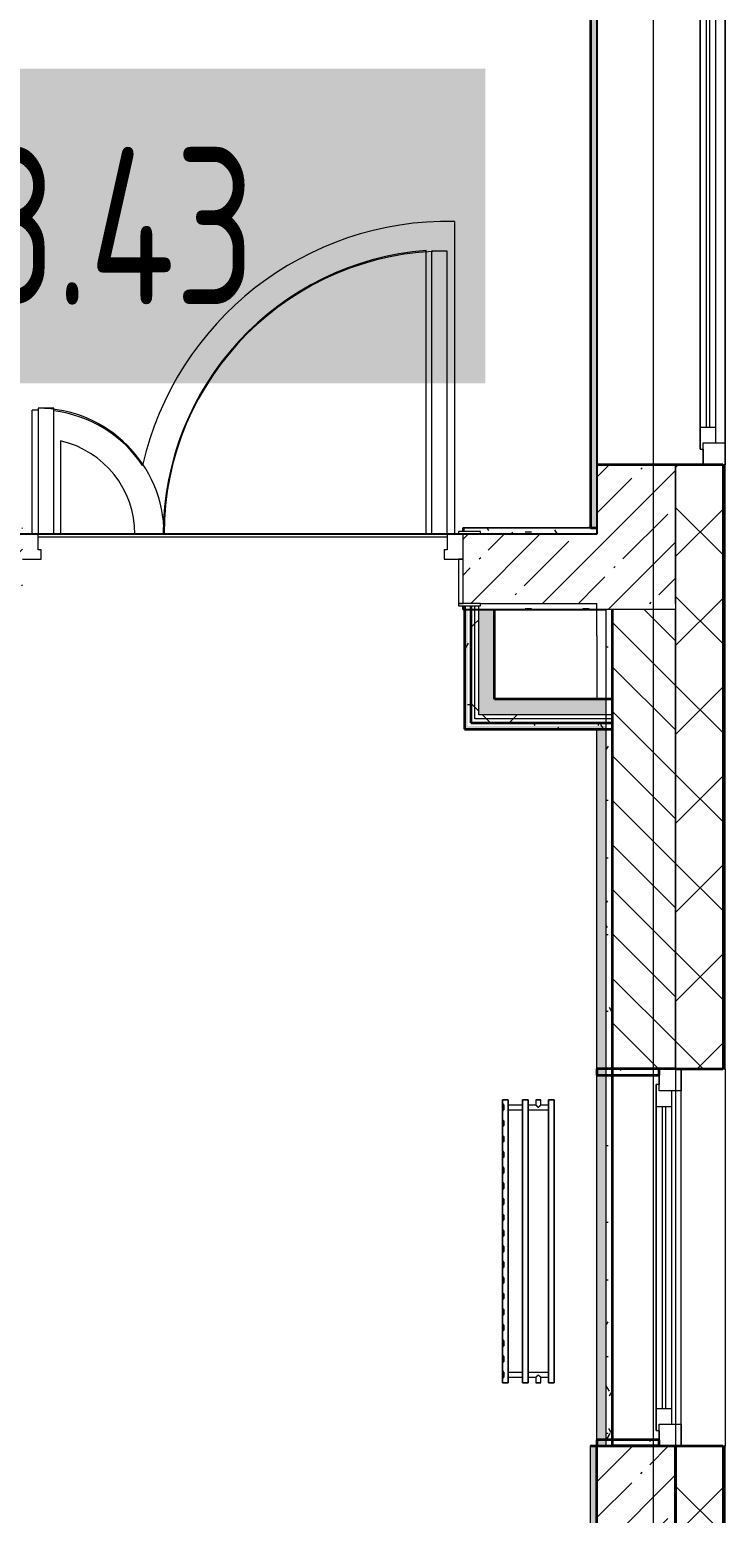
# Model space of a CAD drawing. Header units: millimetres. Extents: x 3914 to 443608, y -156176 to 78197.
# Drawn here: x 438448 to 440658, y -138490 to -133773 of the extents above; entities that cross this region are included whole.
import ezdxf

# ---------------------------------------------------------------- set-up
doc = ezdxf.new("R2010")
doc.units = ezdxf.units.MM
doc.layers.add('A-AREA-PATT-3', color=7, linetype='Continuous', lineweight=5, true_color=0xe6fae8, transparency=1)
for name, color, linetype, lineweight in [('A-DOOR-1', 7, 'Continuous', 5), ('A-FLOR', 7, 'Continuous', 9), ('A-GLAZ', 7, 'Continuous', 9), ('A-GLAZ-1', 7, 'Continuous', 5), ('A-WALL', 7, 'Continuous', 5), ('A-WALL-1', 7, 'Continuous', 35), ('I-WALL', 7, 'Continuous', 5), ('Оси', 7, 'Continuous', 9)]:
    doc.layers.add(name, color=color, linetype=linetype, lineweight=lineweight)
for name, color, linetype, lineweight, true_color in [('A-DOOR-FRAM-1', 7, 'Continuous', 5, 0xc0c0c0), ('A-WALL-FNSH-1', 9, 'Continuous', 5, 0x808080), ('M-EQPM-1', 7, 'Continuous', 9, 0xb2b2b2)]:
    doc.layers.add(name, color=color, linetype=linetype, lineweight=lineweight, true_color=true_color)
doc.styles.add('СПДС', font='ГОСТ тип А.ttf', dxfattribs={"width": 0.9})
pattern_1 = [(45, (315419.7, -145976.68), (-114.04925, 114.04925), []), (45, (315533.75, -145976.68), (-114.04925, 114.04925), [201.612, -40.322, 6.706, -33.617])]
pattern_2 = [(0, (315419.7, -145976.68), (243.84, 60.96), [20.117, -162.763, 20.117, -162.763, -975.36]), (0, (315419.7, -145976.68), (243.84, 60.96), [-365.76, 20.117, -345.643, 20.117, -162.763, -426.72]), (0, (315419.7, -145976.68), (243.84, 60.96), [-914.4, 20.117, -101.803, 20.117, -284.683]), (120, (315511.14, -145946.2), (-174.71291, 180.691634), [20.117, -162.763, 20.117, -162.763, -975.36]), (120, (315511.14, -145946.2), (-174.71291, 180.691634), [-365.76, 20.117, -345.643, 20.117, -162.763, -426.72]), (120, (315511.14, -145946.2), (-174.71291, 180.691634), [-914.4, 20.117, -101.803, 20.117, -284.683]), (240, (315541.62, -145824.28), (-69.12709, -241.651634), [20.117, -162.763, 20.117, -162.763, -975.36]), (240, (315541.62, -145824.28), (-69.12709, -241.651634), [-365.76, 20.117, -345.643, 20.117, -162.763, -426.72]), (240, (315541.62, -145824.28), (-69.12709, -241.651634), [-914.4, 20.117, -101.803, 20.117, -284.683])]
pattern_3 = [(45, (315419.7, -145976.68), (-212.132, 212.132), []), (135, (315419.7, -145976.68), (-212.132, -212.132), [])]

# ---------------------------------------------------------------- blocks, each defined once
blk = doc.blocks.new('120_Окно_СКБ_1Ст - 120_Окно_СКБ_1Ст 1200х2500_h_ с форточкой 3-24161067-Объем проектирования 3 этажа')
at = {"layer": 'A-GLAZ'}
for p, q in [((-600, -127), (-600, -57)), ((-600, -57), (-530, -57)), ((-530, -57), (-530, -127)), ((530, -87), (-530, -87)), ((-530, -87), (-530, -127)), ((-480, -137), (-480, -87)), ((480, -137), (480, -87)), ((530, -127), (530, -57)), ((530, -57), (600, -57)), ((530, -127), (530, -87)), ((600, -57), (600, -127)), ((-530, -127), (-600, -127)), ((-530, -127), (-550, -127)), ((-550, -127), (-550, -137)), ((-550, -137), (550, -137)), ((550, -137), (-550, -137)), ((600, -127), (530, -127)), ((550, -127), (530, -127)), ((550, -137), (550, -127))]:
    blk.add_line(p, q, dxfattribs=at)
at = {"layer": 'A-GLAZ-1'}
for p, q in [((600, -57), (-600, -57)), ((-580, -127), (-550, -127)), ((-480, -107), (480, -107)), ((480, -117), (-480, -117)), ((550, -127), (579, -127))]:
    blk.add_line(p, q, dxfattribs=at)
blk = doc.blocks.new('120_Окно_СКБ_2Ст_Фрамуга сверху - 120_Окно_СКБ_2Ст_2300х2500_h_ ДОО 2-24160916-Объем проектирования 3 этажа')
at = {"layer": 'A-GLAZ'}
for p, q in [((-1150, 13), (-1150, 83)), ((-1150, 83), (-1080, 83)), ((-1080, 83), (-1080, 13)), ((-590, 13), (-590, 83)), ((-590, 83), (-520, 83)), ((-520, 83), (-520, 13)), ((1080, 53), (-520, 53)), ((-520, 53), (-520, 13)), ((-470, 3), (-470, 53)), ((1030, 3), (1030, 53)), ((1080, 13), (1080, 83)), ((1080, 83), (1150, 83)), ((1080, 13), (1080, 53)), ((1150, 83), (1150, 13)), ((-1080, 13), (-1150, 13)), ((-520, 13), (-590, 13)), ((-520, 13), (-540, 13)), ((-540, 13), (-540, 3)), ((-540, 3), (1100, 3)), ((1100, 3), (-540, 3)), ((1150, 13), (1080, 13)), ((1100, 13), (1080, 13)), ((1100, 3), (1100, 13))]:
    blk.add_line(p, q, dxfattribs=at)
at = {"layer": 'A-GLAZ-1'}
for p, q in [((1150, 83), (-1150, 83)), ((-1080, 83), (1080, 83)), ((-590, 53), (-1080, 53)), ((-1150, 13), (-540, 13)), ((-590, 43), (-1080, 43)), ((-1080, 13), (-540, 13)), ((-470, 33), (1030, 33)), ((1030, 23), (-470, 23)), ((1100, 13), (1150, 13))]:
    blk.add_line(p, q, dxfattribs=at)
blk = doc.blocks.new('radiator_prado_classic_z_tip_30_po exemplyaru - Classic Z Тип 30-300-31430728-Объем проектирования 3 этажа')
at = {"layer": 'M-EQPM-1'}
for p, q in [((0, 228), (0, 210)), ((900, 228), (0, 228)), ((0, 210), (0, 228)), ((0, 228), (12.5, 228)), ((0, 210), (900, 210)), ((17.8, 210), (0, 210)), ((12.5, 228), (37.5, 228)), ((37.5, 228), (12.5, 228)), ((12.5, 228), (37.5, 228)), ((12.5, 228), (17.5, 223)), ((12.5, 228), (17.5, 223)), ((32.5, 223), (17.5, 223)), ((17.5, 223), (32.5, 223)), ((17.5, 210), (17.5, 164)), ((17.5, 210), (17.5, 164)), ((17.8, 210), (17.5, 210)), ((17.5, 210), (17.8, 210)), ((17.8, 210), (17.5, 210)), ((17.5, 210), (32.5, 210)), ((32.2, 210), (17.8, 210)), ((17.8, 210), (32.2, 210)), ((32.2, 210), (17.8, 210)), ((32.5, 210), (32.2, 210)), ((32.2, 210), (32.5, 210)), ((32.5, 210), (32.2, 210)), ((867.8, 210), (32.2, 210)), ((32.5, 223), (37.5, 228)), ((37.5, 228), (32.5, 223)), ((32.5, 164), (32.5, 210)), ((32.5, 164), (32.5, 210)), ((37.5, 228), (62.5, 228)), ((62.5, 228), (87.5, 228)), ((87.5, 228), (62.5, 228)), ((62.5, 228), (87.5, 228)), ((62.5, 228), (67.5, 223)), ((62.5, 228), (67.5, 223)), ((82.5, 223), (67.5, 223)), ((67.5, 223), (82.5, 223)), ((82.5, 223), (87.5, 228)), ((87.5, 228), (82.5, 223)), ((87.5, 228), (112.5, 228)), ((112.5, 228), (137.5, 228)), ((137.5, 228), (112.5, 228)), ((112.5, 228), (137.5, 228)), ((112.5, 228), (117.5, 223)), ((112.5, 228), (117.5, 223)), ((132.5, 223), (117.5, 223)), ((117.5, 223), (132.5, 223)), ((132.5, 223), (137.5, 228)), ((137.5, 228), (132.5, 223)), ((137.5, 228), (162.5, 228)), ((162.5, 228), (187.5, 228)), ((187.5, 228), (162.5, 228)), ((162.5, 228), (187.5, 228)), ((162.5, 228), (167.5, 223)), ((162.5, 228), (167.5, 223)), ((182.5, 223), (167.5, 223)), ((167.5, 223), (182.5, 223)), ((182.5, 223), (187.5, 228)), ((187.5, 228), (182.5, 223)), ((187.5, 228), (212.5, 228)), ((212.5, 228), (237.5, 228)), ((237.5, 228), (212.5, 228)), ((212.5, 228), (237.5, 228)), ((212.5, 228), (217.5, 223)), ((212.5, 228), (217.5, 223)), ((232.5, 223), (217.5, 223)), ((217.5, 223), (232.5, 223)), ((232.5, 223), (237.5, 228)), ((237.5, 228), (232.5, 223)), ((237.5, 228), (262.5, 228)), ((262.5, 228), (287.5, 228)), ((287.5, 228), (262.5, 228)), ((262.5, 228), (287.5, 228)), ((262.5, 228), (267.5, 223)), ((262.5, 228), (267.5, 223)), ((282.5, 223), (267.5, 223)), ((267.5, 223), (282.5, 223)), ((282.5, 223), (287.5, 228)), ((287.5, 228), (282.5, 223)), ((287.5, 228), (312.5, 228)), ((312.5, 228), (337.5, 228)), ((337.5, 228), (312.5, 228)), ((312.5, 228), (337.5, 228)), ((312.5, 228), (317.5, 223)), ((312.5, 228), (317.5, 223)), ((332.5, 223), (317.5, 223)), ((317.5, 223), (332.5, 223)), ((332.5, 223), (337.5, 228)), ((337.5, 228), (332.5, 223)), ((337.5, 228), (362.5, 228)), ((362.5, 228), (387.5, 228)), ((387.5, 228), (362.5, 228)), ((362.5, 228), (387.5, 228)), ((362.5, 228), (367.5, 223)), ((362.5, 228), (367.5, 223)), ((382.5, 223), (367.5, 223)), ((367.5, 223), (382.5, 223)), ((382.5, 223), (387.5, 228)), ((387.5, 228), (382.5, 223)), ((387.5, 228), (412.5, 228)), ((412.5, 228), (437.5, 228)), ((437.5, 228), (412.5, 228)), ((412.5, 228), (437.5, 228)), ((412.5, 228), (417.5, 223)), ((412.5, 228), (417.5, 223)), ((432.5, 223), (417.5, 223)), ((417.5, 223), (432.5, 223)), ((432.5, 223), (437.5, 228)), ((437.5, 228), (432.5, 223)), ((437.5, 228), (462.5, 228)), ((462.5, 228), (487.5, 228)), ((487.5, 228), (462.5, 228)), ((462.5, 228), (487.5, 228)), ((462.5, 228), (467.5, 223)), ((462.5, 228), (467.5, 223)), ((482.5, 223), (467.5, 223)), ((467.5, 223), (482.5, 223)), ((482.5, 223), (487.5, 228)), ((487.5, 228), (482.5, 223)), ((487.5, 228), (512.5, 228)), ((512.5, 228), (537.5, 228)), ((537.5, 228), (512.5, 228)), ((512.5, 228), (537.5, 228)), ((512.5, 228), (517.5, 223)), ((512.5, 228), (517.5, 223)), ((532.5, 223), (517.5, 223)), ((517.5, 223), (532.5, 223)), ((532.5, 223), (537.5, 228)), ((537.5, 228), (532.5, 223)), ((537.5, 228), (562.5, 228)), ((562.5, 228), (587.5, 228)), ((587.5, 228), (562.5, 228)), ((562.5, 228), (587.5, 228)), ((562.5, 228), (567.5, 223)), ((562.5, 228), (567.5, 223)), ((582.5, 223), (567.5, 223)), ((567.5, 223), (582.5, 223)), ((582.5, 223), (587.5, 228)), ((587.5, 228), (582.5, 223)), ((587.5, 228), (612.5, 228)), ((612.5, 228), (637.5, 228)), ((637.5, 228), (612.5, 228)), ((612.5, 228), (637.5, 228)), ((612.5, 228), (617.5, 223)), ((612.5, 228), (617.5, 223)), ((632.5, 223), (617.5, 223)), ((617.5, 223), (632.5, 223)), ((632.5, 223), (637.5, 228)), ((637.5, 228), (632.5, 223)), ((637.5, 228), (662.5, 228)), ((662.5, 228), (687.5, 228)), ((687.5, 228), (662.5, 228)), ((662.5, 228), (687.5, 228)), ((662.5, 228), (667.5, 223)), ((662.5, 228), (667.5, 223)), ((682.5, 223), (667.5, 223)), ((667.5, 223), (682.5, 223)), ((682.5, 223), (687.5, 228)), ((687.5, 228), (682.5, 223)), ((687.5, 228), (712.5, 228)), ((712.5, 228), (737.5, 228)), ((737.5, 228), (712.5, 228)), ((712.5, 228), (737.5, 228)), ((712.5, 228), (717.5, 223)), ((712.5, 228), (717.5, 223)), ((732.5, 223), (717.5, 223)), ((717.5, 223), (732.5, 223)), ((732.5, 223), (737.5, 228)), ((737.5, 228), (732.5, 223)), ((737.5, 228), (762.5, 228)), ((762.5, 228), (787.5, 228)), ((787.5, 228), (762.5, 228)), ((762.5, 228), (787.5, 228)), ((762.5, 228), (767.5, 223)), ((762.5, 228), (767.5, 223)), ((782.5, 223), (767.5, 223)), ((767.5, 223), (782.5, 223)), ((782.5, 223), (787.5, 228)), ((787.5, 228), (782.5, 223)), ((787.5, 228), (812.5, 228)), ((812.5, 228), (837.5, 228)), ((837.5, 228), (812.5, 228)), ((812.5, 228), (837.5, 228)), ((812.5, 228), (817.5, 223)), ((812.5, 228), (817.5, 223)), ((832.5, 223), (817.5, 223)), ((817.5, 223), (832.5, 223)), ((832.5, 223), (837.5, 228)), ((837.5, 228), (832.5, 223)), ((837.5, 228), (862.5, 228)), ((862.5, 228), (887.5, 228)), ((887.5, 228), (862.5, 228)), ((862.5, 228), (887.5, 228)), ((862.5, 228), (867.5, 223)), ((862.5, 228), (867.5, 223)), ((882.5, 223), (867.5, 223)), ((867.5, 223), (882.5, 223)), ((867.5, 210), (867.5, 164)), ((867.5, 210), (867.5, 164)), ((867.8, 210), (867.5, 210)), ((867.5, 210), (882.5, 210)), ((867.8, 210), (867.5, 210)), ((867.5, 210), (867.8, 210)), ((881.5, 210), (867.8, 210)), ((871.2, 210), (867.8, 210)), ((867.8, 210), (882.2, 210)), ((882.2, 210), (871.2, 210)), ((882.2, 210), (881.5, 210)), ((882.5, 210), (882.2, 210)), ((882.5, 210), (882.2, 210)), ((882.2, 210), (882.5, 210)), ((900, 210), (882.2, 210)), ((882.5, 223), (887.5, 228)), ((887.5, 228), (882.5, 223)), ((882.5, 164), (882.5, 210)), ((882.5, 164), (882.5, 210)), ((887.5, 228), (900, 228)), ((900, 210), (900, 228)), ((900, 228), (900, 210)), ((900, 164), (0, 164)), ((0, 164), (0, 146)), ((0, 146), (0, 164)), ((0, 164), (17.8, 164)), ((0, 146), (900, 146)), ((18.5, 146), (0, 146)), ((17.8, 164), (17.5, 164)), ((17.5, 164), (17.8, 164)), ((17.8, 164), (17.5, 164)), ((17.5, 164), (32.5, 164)), ((17.5, 146), (17.5, 121.5)), ((17.5, 146), (17.5, 121.5)), ((17.5, 146), (18.5, 146)), ((18.5, 146), (17.5, 146)), ((17.5, 146), (18.5, 146)), ((32.5, 146), (17.5, 146)), ((30.3, 164), (17.8, 164)), ((17.8, 164), (32.2, 164)), ((21.2, 164), (17.8, 164)), ((18.5, 146), (19.7, 146)), ((32.2, 146), (18.5, 146)), ((18.5, 146), (23.1, 146)), ((19.7, 146), (21.2, 146)), ((21.2, 146), (28.7, 146)), ((25, 164), (21.2, 164)), ((23.1, 146), (28.7, 146)), ((32.2, 164), (25, 164)), ((28.7, 146), (31.5, 146)), ((28.7, 146), (31.5, 146)), ((32.2, 164), (30.3, 164)), ((31.5, 146), (32.2, 146)), ((31.5, 146), (32.2, 146)), ((32.5, 164), (32.2, 164)), ((32.2, 164), (32.5, 164)), ((32.5, 164), (32.2, 164)), ((32.2, 164), (867.8, 164)), ((32.2, 146), (32.5, 146)), ((32.5, 146), (32.2, 146)), ((32.2, 146), (32.5, 146)), ((867.8, 146), (32.2, 146)), ((32.5, 82), (32.5, 146)), ((32.5, 82), (32.5, 146)), ((867.8, 164), (867.5, 164)), ((867.5, 164), (882.5, 164)), ((867.8, 164), (867.5, 164)), ((867.5, 164), (867.8, 164)), ((867.5, 146), (867.5, 82)), ((867.5, 146), (867.5, 82)), ((867.5, 146), (867.8, 146)), ((882.5, 146), (867.5, 146)), ((867.5, 146), (867.8, 146)), ((867.8, 146), (867.5, 146)), ((873.1, 164), (867.8, 164)), ((873.1, 164), (867.8, 164)), ((867.8, 164), (882.2, 164)), ((867.8, 146), (869.7, 146)), ((867.8, 146), (881.5, 146)), ((881.5, 146), (867.8, 146)), ((869.7, 146), (873.1, 146)), ((878.7, 164), (873.1, 164)), ((882.2, 164), (873.1, 164)), ((873.1, 146), (881.5, 146)), ((881.5, 164), (878.7, 164)), ((882.2, 164), (881.5, 164)), ((881.5, 146), (882.5, 146)), ((881.5, 146), (882.5, 146)), ((882.5, 146), (881.5, 146)), ((900, 146), (881.5, 146)), ((882.5, 164), (882.2, 164)), ((882.5, 164), (882.2, 164)), ((882.2, 164), (882.5, 164)), ((882.2, 164), (900, 164)), ((882.5, 121.5), (882.5, 146)), ((882.5, 121.5), (882.5, 146)), ((900, 146), (900, 164)), ((900, 164), (900, 146)), ((17.5, 121.5), (0, 121.5)), ((17.5, 121.5), (0, 121.5)), ((0, 121.5), (0, 120.5)), ((0, 106.5), (0, 121.5)), ((0, 120.5), (0, 107.5)), ((0, 120.5), (0, 119.3)), ((0, 114), (0, 120.5)), ((0, 120.5), (0, 120.5)), ((0, 119.3), (0, 117.8)), ((0, 117.8), (0, 114)), ((0, 114), (0, 110.3)), ((0, 107.5), (0, 114)), ((0, 110.3), (0, 108.7)), ((0, 108.7), (0, 107.5)), ((0, 107.5), (0, 106.5)), ((0, 107.5), (0, 107.5)), ((0, 106.5), (17.5, 106.5)), ((0, 106.5), (17.5, 106.5)), ((17.5, 106.5), (17.5, 82)), ((17.5, 106.5), (17.5, 82)), ((900, 121.5), (882.5, 121.5)), ((900, 121.5), (882.5, 121.5)), ((882.5, 82), (882.5, 106.5)), ((882.5, 106.5), (900, 106.5)), ((882.5, 82), (882.5, 106.5)), ((882.5, 106.5), (900, 106.5)), ((900, 121.5), (900, 106.5)), ((900, 120.5), (900, 121.5)), ((900, 121.5), (900, 120.5)), ((900, 120.5), (900, 121.5)), ((900, 107.5), (900, 120.5)), ((900, 120.5), (900, 107.5)), ((900, 107.5), (900, 120.5)), ((900, 106.5), (900, 107.5)), ((900, 107.5), (900, 106.5)), ((900, 106.5), (900, 107.5)), ((900, 82), (0, 82)), ((0, 82), (0, 64)), ((0, 64), (0, 82)), ((0, 82), (18.5, 82)), ((900, 64), (0, 64)), ((0, 64), (900, 64)), ((18.5, 82), (17.5, 82)), ((17.5, 82), (18.5, 82)), ((18.5, 82), (17.5, 82)), ((17.5, 82), (32.5, 82)), ((19.7, 82), (18.5, 82)), ((18.5, 82), (32.2, 82)), ((32.2, 82), (18.5, 82)), ((32.2, 82), (19.7, 82)), ((32.5, 82), (32.2, 82)), ((32.2, 82), (32.5, 82)), ((32.5, 82), (32.2, 82)), ((32.2, 82), (867.8, 82)), ((867.8, 82), (867.5, 82)), ((867.5, 82), (882.5, 82)), ((867.8, 82), (867.5, 82)), ((867.5, 82), (867.8, 82)), ((868.5, 82), (867.8, 82)), ((876.9, 82), (867.8, 82)), ((867.8, 82), (881.5, 82)), ((871.2, 82), (868.5, 82)), ((875, 82), (871.2, 82)), ((880.3, 82), (875, 82)), ((881.5, 82), (876.9, 82)), ((881.5, 82), (880.3, 82)), ((882.5, 82), (881.5, 82)), ((882.5, 82), (881.5, 82)), ((881.5, 82), (882.5, 82)), ((881.5, 82), (900, 82)), ((900, 64), (900, 82)), ((900, 82), (900, 64))]:
    blk.add_line(p, q, dxfattribs=at)
for points, knots in [([(18.5, 120.5), (18.4, 120.6), (18.3, 120.7), (18.1, 120.9), (17.9, 121.1), (17.8, 121.2), (17.7, 121.3), (17.5, 121.5), (17.5, 121.5), (17.5, 121.5)], [0.7142857, 0.7142857, 0.7142857, 0.7142857, 0.75, 0.7857143, 0.8214286, 0.8571429, 0.8928571, 0.9285714, 1, 1, 1, 1]), ([(17.5, 121.5), (17.5, 121.5), (17.5, 121.5), (17.7, 121.3), (17.8, 121.2), (17.9, 121.1), (18.1, 120.9), (18.3, 120.7), (18.4, 120.6), (18.5, 120.5)], [0, 0, 0, 0, 0.0714286, 0.1071429, 0.1428571, 0.1785714, 0.2142857, 0.25, 0.2857143, 0.2857143, 0.2857143, 0.2857143]), ([(17.5, 121.5), (17.5, 121.5), (17.5, 121.5), (17.7, 121.3), (17.8, 121.2), (17.9, 121.1), (18.1, 120.9), (18.3, 120.7), (18.4, 120.6), (18.5, 120.5)], [0, 0, 0, 0, 0.0714286, 0.1071429, 0.1428571, 0.1785714, 0.2142857, 0.25, 0.2857143, 0.2857143, 0.2857143, 0.2857143]), ([(25, 114), (24.5, 114.5), (23.6, 115.4), (22.4, 116.6), (21.6, 117.4), (21.1, 117.9), (20.8, 118.2), (20.5, 118.5), (20.2, 118.8), (19.8, 119.1), (19.6, 119.4), (19.3, 119.7), (19, 120), (18.7, 120.3), (18.5, 120.5), (18.3, 120.7), (18.1, 120.9), (17.9, 121.1), (17.8, 121.2), (17.7, 121.3), (17.5, 121.5), (17.5, 121.5), (17.5, 121.5)], [0, 0, 0, 0, 0.142857, 0.285714, 0.357143, 0.392857, 0.428571, 0.464286, 0.5, 0.535714, 0.571429, 0.607143, 0.642857, 0.678571, 0.714286, 0.75, 0.785714, 0.821429, 0.857143, 0.892857, 0.928571, 1, 1, 1, 1]), ([(17.5, 106.5), (17.5, 106.5), (17.5, 106.5), (17.7, 106.7), (17.8, 106.8), (17.9, 106.9), (18.1, 107.1), (18.3, 107.3), (18.5, 107.5), (18.7, 107.7), (19, 108), (19.3, 108.3), (19.6, 108.6), (19.8, 108.9), (20.3, 109.3), (20.7, 109.7), (21.1, 110.1), (21.6, 110.6), (22.4, 111.4), (23.6, 112.6), (24.5, 113.5), (25, 114)], [0, 0, 0, 0, 0.071429, 0.107143, 0.142857, 0.178571, 0.214286, 0.25, 0.285714, 0.321429, 0.357143, 0.392857, 0.428571, 0.464286, 0.5, 0.571429, 0.607143, 0.642857, 0.714286, 0.857143, 1, 1, 1, 1]), ([(17.5, 106.5), (17.5, 106.5), (17.5, 106.5), (17.7, 106.7), (17.8, 106.8), (17.9, 106.9), (18.1, 107.1), (18.3, 107.3), (18.4, 107.4), (18.5, 107.5)], [0, 0, 0, 0, 0.0714286, 0.1071429, 0.1428571, 0.1785714, 0.2142857, 0.25, 0.2857143, 0.2857143, 0.2857143, 0.2857143]), ([(18.5, 107.5), (18.4, 107.4), (18.3, 107.3), (18.1, 107.1), (17.9, 106.9), (17.8, 106.8), (17.7, 106.7), (17.5, 106.5), (17.5, 106.5), (17.5, 106.5)], [0.7142857, 0.7142857, 0.7142857, 0.7142857, 0.75, 0.7857143, 0.8214286, 0.8571429, 0.8928571, 0.9285714, 1, 1, 1, 1]), ([(18.5, 107.5), (18.4, 107.4), (18.3, 107.3), (18.1, 107.1), (17.9, 106.9), (17.8, 106.8), (17.7, 106.7), (17.5, 106.5), (17.5, 106.5), (17.5, 106.5)], [0.7142857, 0.7142857, 0.7142857, 0.7142857, 0.75, 0.7857143, 0.8214286, 0.8571429, 0.8928571, 0.9285714, 1, 1, 1, 1]), ([(22.1, 116.9), (21.9, 117.1), (21.6, 117.4), (21.1, 117.9), (20.8, 118.2), (20.5, 118.5), (20.2, 118.8), (19.9, 119.2), (19.7, 119.3), (19.6, 119.4)], [0.2857143, 0.2857143, 0.2857143, 0.2857143, 0.3571429, 0.3928571, 0.4285714, 0.4642857, 0.5, 0.5357143, 0.5714286, 0.5714286, 0.5714286, 0.5714286]), ([(19.6, 119.4), (19.7, 119.3), (19.9, 119.2), (20.3, 118.7), (20.7, 118.3), (21.1, 117.9), (21.6, 117.4), (21.9, 117.1), (22.1, 116.9)], [0.4285714, 0.4285714, 0.4285714, 0.4285714, 0.4642857, 0.5, 0.5714286, 0.6071429, 0.6428571, 0.7142857, 0.7142857, 0.7142857, 0.7142857]), ([(19.6, 119.4), (19.7, 119.3), (19.8, 119.1), (20.3, 118.7), (20.7, 118.3), (21.1, 117.9), (21.6, 117.4), (21.9, 117.1), (22.1, 116.9)], [0.4285714, 0.4285714, 0.4285714, 0.4285714, 0.4642857, 0.5, 0.5714286, 0.6071429, 0.6428571, 0.7142857, 0.7142857, 0.7142857, 0.7142857]), ([(19.6, 108.6), (19.7, 108.7), (19.9, 108.8), (20.3, 109.3), (20.7, 109.7), (21.1, 110.1), (21.6, 110.6), (21.9, 110.9), (22.1, 111.1)], [0.4285714, 0.4285714, 0.4285714, 0.4285714, 0.4642857, 0.5, 0.5714286, 0.6071429, 0.6428571, 0.7142857, 0.7142857, 0.7142857, 0.7142857]), ([(22.1, 111.1), (21.9, 110.9), (21.6, 110.6), (21.1, 110.1), (20.8, 109.8), (20.5, 109.5), (20.2, 109.2), (19.9, 108.8), (19.7, 108.7), (19.6, 108.6)], [0.2857143, 0.2857143, 0.2857143, 0.2857143, 0.3571429, 0.3928571, 0.4285714, 0.4642857, 0.5, 0.5357143, 0.5714286, 0.5714286, 0.5714286, 0.5714286]), ([(22.1, 111.1), (21.9, 110.9), (21.6, 110.6), (21.1, 110.1), (20.8, 109.8), (20.5, 109.5), (20.2, 109.2), (19.8, 108.9), (19.7, 108.7), (19.6, 108.6)], [0.2857143, 0.2857143, 0.2857143, 0.2857143, 0.3571429, 0.3928571, 0.4285714, 0.4642857, 0.5, 0.5357143, 0.5714286, 0.5714286, 0.5714286, 0.5714286]), ([(875, 114), (875.5, 114.5), (876.4, 115.4), (877.6, 116.6), (878.4, 117.4), (878.9, 117.9), (879.2, 118.2), (879.5, 118.5), (879.8, 118.8), (880.1, 119.2), (880.4, 119.4), (880.7, 119.7), (881, 120), (881.3, 120.3), (881.5, 120.5), (881.7, 120.7), (881.9, 120.9), (882.1, 121.1), (882.2, 121.2), (882.3, 121.3), (882.5, 121.5), (882.5, 121.5), (882.5, 121.5)], [0, 0, 0, 0, 0.142857, 0.285714, 0.357143, 0.392857, 0.428571, 0.464286, 0.5, 0.535714, 0.571429, 0.607143, 0.642857, 0.678571, 0.714286, 0.75, 0.785714, 0.821429, 0.857143, 0.892857, 0.928571, 1, 1, 1, 1]), ([(882.5, 106.5), (882.5, 106.5), (882.5, 106.5), (882.3, 106.7), (882.2, 106.8), (882.1, 106.9), (881.9, 107.1), (881.7, 107.3), (881.5, 107.5), (881.3, 107.7), (881, 108), (880.7, 108.3), (880.4, 108.6), (880.1, 108.8), (879.7, 109.3), (879.3, 109.7), (878.9, 110.1), (878.4, 110.6), (877.6, 111.4), (876.4, 112.6), (875.5, 113.5), (875, 114)], [0, 0, 0, 0, 0.071429, 0.107143, 0.142857, 0.178571, 0.214286, 0.25, 0.285714, 0.321429, 0.357143, 0.392857, 0.428571, 0.464286, 0.5, 0.571429, 0.607143, 0.642857, 0.714286, 0.857143, 1, 1, 1, 1]), ([(880.4, 119.4), (880.3, 119.3), (880.1, 119.2), (879.7, 118.7), (879.3, 118.3), (878.9, 117.9), (878.4, 117.4), (878.1, 117.1), (877.9, 116.9)], [0.4285714, 0.4285714, 0.4285714, 0.4285714, 0.4642857, 0.5, 0.5714286, 0.6071429, 0.6428571, 0.7142857, 0.7142857, 0.7142857, 0.7142857]), ([(880.4, 119.4), (880.3, 119.3), (880.1, 119.2), (879.7, 118.7), (879.3, 118.3), (878.9, 117.9), (878.4, 117.4), (878.1, 117.1), (877.9, 116.9)], [0.4285714, 0.4285714, 0.4285714, 0.4285714, 0.4642857, 0.5, 0.5714286, 0.6071429, 0.6428571, 0.7142857, 0.7142857, 0.7142857, 0.7142857]), ([(877.9, 116.9), (878.1, 117.1), (878.4, 117.4), (878.9, 117.9), (879.2, 118.2), (879.5, 118.5), (879.8, 118.8), (880.1, 119.2), (880.3, 119.3), (880.4, 119.4)], [0.2857143, 0.2857143, 0.2857143, 0.2857143, 0.3571429, 0.3928571, 0.4285714, 0.4642857, 0.5, 0.5357143, 0.5714286, 0.5714286, 0.5714286, 0.5714286]), ([(877.9, 111.1), (878.1, 110.9), (878.4, 110.6), (878.9, 110.1), (879.2, 109.8), (879.5, 109.5), (879.8, 109.2), (880.1, 108.8), (880.3, 108.7), (880.4, 108.6)], [0.2857143, 0.2857143, 0.2857143, 0.2857143, 0.3571429, 0.3928571, 0.4285714, 0.4642857, 0.5, 0.5357143, 0.5714286, 0.5714286, 0.5714286, 0.5714286]), ([(877.9, 111.1), (878.1, 110.9), (878.4, 110.6), (878.9, 110.1), (879.2, 109.8), (879.5, 109.5), (879.8, 109.2), (880.1, 108.8), (880.3, 108.7), (880.4, 108.6)], [0.2857143, 0.2857143, 0.2857143, 0.2857143, 0.3571429, 0.3928571, 0.4285714, 0.4642857, 0.5, 0.5357143, 0.5714286, 0.5714286, 0.5714286, 0.5714286]), ([(880.4, 108.6), (880.3, 108.7), (880.1, 108.8), (879.7, 109.3), (879.3, 109.7), (878.9, 110.1), (878.4, 110.6), (878.1, 110.9), (877.9, 111.1)], [0.4285714, 0.4285714, 0.4285714, 0.4285714, 0.4642857, 0.5, 0.5714286, 0.6071429, 0.6428571, 0.7142857, 0.7142857, 0.7142857, 0.7142857]), ([(882.5, 121.5), (882.5, 121.5), (882.5, 121.5), (882.3, 121.3), (882.2, 121.2), (882.1, 121.1), (881.9, 120.9), (881.7, 120.7), (881.6, 120.6), (881.5, 120.5)], [0, 0, 0, 0, 0.0714286, 0.1071429, 0.1428571, 0.1785714, 0.2142857, 0.25, 0.2857143, 0.2857143, 0.2857143, 0.2857143]), ([(882.5, 121.5), (882.5, 121.5), (882.5, 121.5), (882.3, 121.3), (882.2, 121.2), (882.1, 121.1), (881.9, 120.9), (881.7, 120.7), (881.6, 120.6), (881.5, 120.5)], [0, 0, 0, 0, 0.0714286, 0.1071429, 0.1428571, 0.1785714, 0.2142857, 0.25, 0.2857143, 0.2857143, 0.2857143, 0.2857143]), ([(881.5, 120.5), (881.6, 120.6), (881.7, 120.7), (881.9, 120.9), (882.1, 121.1), (882.2, 121.2), (882.3, 121.3), (882.5, 121.5), (882.5, 121.5), (882.5, 121.5)], [0.7142857, 0.7142857, 0.7142857, 0.7142857, 0.75, 0.7857143, 0.8214286, 0.8571429, 0.8928571, 0.9285714, 1, 1, 1, 1]), ([(881.5, 107.5), (881.6, 107.4), (881.7, 107.3), (881.9, 107.1), (882.1, 106.9), (882.2, 106.8), (882.3, 106.7), (882.5, 106.5), (882.5, 106.5), (882.5, 106.5)], [0.7142857, 0.7142857, 0.7142857, 0.7142857, 0.75, 0.7857143, 0.8214286, 0.8571429, 0.8928571, 0.9285714, 1, 1, 1, 1]), ([(881.5, 107.5), (881.6, 107.4), (881.7, 107.3), (881.9, 107.1), (882.1, 106.9), (882.2, 106.8), (882.3, 106.7), (882.5, 106.5), (882.5, 106.5), (882.5, 106.5)], [0.7142857, 0.7142857, 0.7142857, 0.7142857, 0.75, 0.7857143, 0.8214286, 0.8571429, 0.8928571, 0.9285714, 1, 1, 1, 1]), ([(882.5, 106.5), (882.5, 106.5), (882.5, 106.5), (882.3, 106.7), (882.2, 106.8), (882.1, 106.9), (881.9, 107.1), (881.7, 107.3), (881.6, 107.4), (881.5, 107.5)], [0, 0, 0, 0, 0.0714286, 0.1071429, 0.1428571, 0.1785714, 0.2142857, 0.25, 0.2857143, 0.2857143, 0.2857143, 0.2857143])]:
    blk.add_open_spline(points, degree=3, knots=knots, dxfattribs=at)
for points in [[(19.6, 119.4), (19.5, 119.5), (19.3, 119.7), (19, 120), (18.7, 120.3), (18.6, 120.4), (18.5, 120.5)], [(18.5, 120.5), (18.6, 120.4), (18.7, 120.3), (19, 120), (19.3, 119.7), (19.5, 119.5), (19.6, 119.4)], [(18.5, 120.5), (18.6, 120.4), (18.7, 120.3), (19, 120), (19.3, 119.7), (19.5, 119.5), (19.6, 119.4)], [(18.5, 107.5), (18.6, 107.6), (18.7, 107.7), (19, 108), (19.3, 108.3), (19.5, 108.5), (19.6, 108.6)], [(19.6, 108.6), (19.5, 108.5), (19.3, 108.3), (19, 108), (18.7, 107.7), (18.6, 107.6), (18.5, 107.5)], [(19.6, 108.6), (19.5, 108.5), (19.3, 108.3), (19, 108), (18.7, 107.7), (18.6, 107.6), (18.5, 107.5)], [(25, 114), (24.5, 114.5), (23.6, 115.4), (22.6, 116.4), (22.1, 116.9)], [(22.1, 116.9), (22.6, 116.4), (23.6, 115.4), (24.5, 114.5), (25, 114)], [(22.1, 116.9), (22.6, 116.4), (23.6, 115.4), (24.5, 114.5), (25, 114)], [(22.1, 111.1), (22.6, 111.6), (23.6, 112.6), (24.5, 113.5), (25, 114)], [(25, 114), (24.5, 113.5), (23.6, 112.6), (22.6, 111.6), (22.1, 111.1)], [(25, 114), (24.5, 113.5), (23.6, 112.6), (22.6, 111.6), (22.1, 111.1)], [(877.9, 116.9), (877.4, 116.4), (876.4, 115.4), (875.5, 114.5), (875, 114)], [(877.9, 116.9), (877.4, 116.4), (876.4, 115.4), (875.5, 114.5), (875, 114)], [(875, 114), (875.5, 114.5), (876.4, 115.4), (877.4, 116.4), (877.9, 116.9)], [(875, 114), (875.5, 113.5), (876.4, 112.6), (877.4, 111.6), (877.9, 111.1)], [(875, 114), (875.5, 113.5), (876.4, 112.6), (877.4, 111.6), (877.9, 111.1)], [(877.9, 111.1), (877.4, 111.6), (876.4, 112.6), (875.5, 113.5), (875, 114)], [(881.5, 120.5), (881.4, 120.4), (881.3, 120.3), (881, 120), (880.7, 119.7), (880.5, 119.5), (880.4, 119.4)], [(881.5, 120.5), (881.4, 120.4), (881.3, 120.3), (881, 120), (880.7, 119.7), (880.5, 119.5), (880.4, 119.4)], [(880.4, 119.4), (880.5, 119.5), (880.7, 119.7), (881, 120), (881.3, 120.3), (881.4, 120.4), (881.5, 120.5)], [(880.4, 108.6), (880.5, 108.5), (880.7, 108.3), (881, 108), (881.3, 107.7), (881.4, 107.6), (881.5, 107.5)], [(880.4, 108.6), (880.5, 108.5), (880.7, 108.3), (881, 108), (881.3, 107.7), (881.4, 107.6), (881.5, 107.5)], [(881.5, 107.5), (881.4, 107.6), (881.3, 107.7), (881, 108), (880.7, 108.3), (880.5, 108.5), (880.4, 108.6)]]:
    blk.add_open_spline(points, degree=3, dxfattribs=at)

msp = doc.modelspace()

# ---------------------------------------------------------------- hatches: boundary and pattern name
at = {"layer": 'A-AREA-PATT-3'}
h = msp.add_hatch(color=256, dxfattribs=at)
h.paths.add_polyline_path([(440229.7, -135356.2), (440239.7, -135356.2), (440239.7, -131066.1), (440229.7, -131066.1), (440229.7, -135346.8)])
h.paths.add_polyline_path([(438399.7, -132226.7), (438699.7, -132226.7), (438699.7, -128626.7), (438399.7, -128626.7), (438399.7, -132013.4)])
h.paths.add_polyline_path([(437769.1, -130840.2), (437763.1, -130840.2), (437765.3, -130834.3), (437768.5, -130833.4), (437769, -130836.7)])
h.paths.add_polyline_path([(438089.1, -132068), (438159.1, -132068), (438159.1, -132050.2), (438176.9, -132050.2), (438176.9, -132042.8), (438229.1, -132042.8), (438229.1, -132022.4), (438176.9, -132022.4), (438176.9, -130950.2), (438159.1, -130950.2), (438159.1, -130932.4), (437769.1, -130932.4), (437767.6, -130703.6), (437762.5, -130701.7), (437760.1, -130701.6), (437650.3, -130703.8), (437649.1, -130706.1), (437649.1, -130932.4), (437259.1, -130932.4), (437259.1, -130950.2), (437241.3, -130950.2), (437241.3, -132022.4), (437189.1, -132022.4), (437189.1, -132042.8), (437241.3, -132042.8), (437241.3, -132050.2), (437259.1, -132050.2), (437259.1, -132068), (437968.7, -132068)])
h.paths.add_polyline_path([(437655.1, -130861.9), (437655.1, -130840.2), (437649.1, -130840.2), (437651.8, -130834), (437655.2, -130835.3), (437655.2, -130861.8)])
h.paths.add_polyline_path([(437763.1, -130834.2), (437765.1, -130831.8), (437763.1, -130834.2)])
msp.add_hatch(color=256, dxfattribs=at).paths.add_polyline_path([(440264.2, -138276.1), (440279.2, -138275.6), (440279.2, -135986.6), (439839.7, -135986.6), (439839.7, -135617.2), (439829.7, -135617.2), (439829.7, -135996.6), (440249.7, -135996.6), (440250.8, -138276.1)])
at = {"layer": 'A-WALL'}
h = msp.add_hatch(dxfattribs=at)
h.set_pattern_fill('FP_24', color=256, style=0, pattern_type=2)
h.set_pattern_definition([(45, (315419.7, -145976.68), (-141.42136, 141.42136), []), (135, (315419.7, -145976.68), (-141.42136, -141.42136), [])])
h.paths.add_polyline_path([(440502.5, -146226.7), (440649.7, -146226.7), (440649.7, -138276.6), (440499.7, -138276.6), (440499.7, -146226.7)])
h.paths.add_polyline_path([(440649.7, -137076.6), (440649.7, -135156.7), (440499.7, -135156.7), (440499.7, -137076.6)])
h.paths.add_polyline_path([(440499.7, -132856.7), (440649.7, -132856.7), (440649.7, -124576.7), (440499.7, -124576.7), (440499.7, -132826.7)])
h = msp.add_hatch(dxfattribs=at)
h.set_pattern_fill('FP_2', color=256, style=0, pattern_type=2)
h.set_pattern_definition([(135, (315419.7, -145976.68), (-70.71068, -70.71068), [])])
h.paths.add_polyline_path([(440499.7, -138276.6), (440499.7, -138275.6), (440447.7, -138276.4)])
h.paths.add_polyline_path([(440368.2, -137076.6), (440499.7, -137076.6), (440499.7, -135616.7), (440299.7, -135616.7), (440299.7, -137076.6), (440329.9, -137076.6)])
at = {"layer": 'I-WALL'}
h = msp.add_hatch(dxfattribs=at)
h.set_pattern_fill('FP_1', color=256, style=0, pattern_type=2)
h.set_pattern_definition(pattern_1)
h.paths.add_polyline_path([(440299.7, -135616.7), (440499.7, -135616.7), (440499.7, -135156.7), (440249.7, -135156.7), (440249.7, -135616.7), (440297.1, -135616.7)])
h.paths.add_polyline_path([(440250.3, -132856.7), (440499.7, -132856.7), (440499.7, -124576.7), (440249.7, -124576.7), (440249.7, -132856.7)])
h = msp.add_hatch(dxfattribs=at)
h.set_pattern_fill('FP_191', color=256, style=0, pattern_type=2)
h.set_pattern_definition(pattern_2)
h.paths.add_polyline_path([(440229.7, -135356.7), (440249.7, -135356.2), (440249.7, -127146.7), (440229.7, -127146.7), (440229.7, -135356.2)])
h = msp.add_hatch(dxfattribs=at)
h.set_pattern_fill('FP_191', color=256, style=0, pattern_type=2)
h.set_pattern_definition(pattern_2)
h.paths.add_polyline_path([(440222.3, -135376.7), (440249.7, -135376.7), (440228.7, -135356.7), (439824.7, -135356.7), (439824.7, -135368.7), (439879.7, -135368.7), (439879.7, -135376.7), (440144.3, -135376.7)])
h.paths.add_polyline_path([(438369.7, -135376.7), (438369.7, -135368.7), (438424.7, -135368.7), (438424.7, -135356.7), (436870.7, -135356.7), (436870.7, -135376.7), (437525.3, -135376.7)])
h.paths.add_polyline_path([(440249.7, -135376.7), (440249.7, -135356.7), (440229.7, -135356.7), (440238.6, -135365.6)])
h = msp.add_hatch(dxfattribs=at)
h.set_pattern_fill('FP_1', color=256, style=0, pattern_type=2)
h.set_pattern_definition(pattern_1)
h.paths.add_polyline_path([(440249.7, -135596.7), (440249.7, -135376.7), (439824.7, -135376.7), (439824.7, -135596.7), (440228.7, -135596.7)])
h.paths.add_polyline_path([(438424.7, -135596.7), (438424.7, -135376.7), (436849.7, -135376.7), (436849.7, -135596.7), (438399.7, -135596.7)])
h = msp.add_hatch(dxfattribs=at)
h.set_pattern_fill('FP_191', color=256, style=0, pattern_type=2)
h.set_pattern_definition(pattern_2)
h.paths.add_polyline_path([(440228.7, -135616.7), (440249.7, -135616.7), (440249.7, -135596.7), (439879.7, -135598.7), (439879.7, -135604.7), (439874.7, -135604.7), (439874.7, -135616.7), (440144.3, -135616.7)])
h.paths.add_polyline_path([(436629.7, -135616.7), (438424.7, -135616.7), (438424.7, -135604.7), (438369.7, -135604.7), (438369.7, -135596.7), (436629.7, -135596.7)])
h.paths.add_polyline_path([(439829.7, -135616.7), (439829.7, -135604.7), (439824.7, -135604.7), (439824.7, -135616.7)])
h = msp.add_hatch(dxfattribs=at)
h.set_pattern_fill('FP_191', color=256, style=0, pattern_type=2)
h.set_pattern_definition(pattern_2)
h.paths.add_polyline_path([(439846.2, -135976.6), (439849.7, -135976.6), (439849.7, -135604.7), (439829.7, -135604.7), (439829.7, -135976.6), (439839.7, -135976.6)])
h = msp.add_hatch(dxfattribs=at)
h.set_pattern_fill('FP_192', color=256, style=0, pattern_type=2)
h.set_pattern_definition(pattern_3)
h.paths.add_polyline_path([(439862.2, -135976.6), (439862.2, -135604.7), (439849.7, -135604.7), (439849.7, -135976.6)])
h = msp.add_hatch(dxfattribs=at)
h.set_pattern_fill('FP_192', color=256, style=0, pattern_type=2)
h.set_pattern_definition(pattern_3)
h.paths.add_polyline_path([(439862.2, -135964.1), (439874.7, -135964.1), (439874.7, -135604.7), (439862.2, -135604.7), (439862.2, -135901.6)])
for points in [[(439874.7, -135951.6), (439924.7, -135951.6), (439924.7, -135616.7), (439874.7, -135616.7), (439874.7, -135699.9)], [(440279.7, -135951.6), (440279.7, -135901.6), (439924.7, -135901.6), (439924.7, -135951.6), (440277.8, -135951.6)]]:
    msp.add_hatch(color=256, dxfattribs=at).paths.add_polyline_path(points)
h = msp.add_hatch(dxfattribs=at)
h.set_pattern_fill('FP_191', color=256, style=0, pattern_type=2)
h.set_pattern_definition(pattern_2)
h.paths.add_polyline_path([(440279.7, -138275.6), (440299.7, -138275.6), (440299.7, -135616.7), (440279.7, -135616.7), (440279.7, -138262.9)])
h = msp.add_hatch(dxfattribs=at)
h.set_pattern_fill('FP_191', color=256, style=0, pattern_type=2)
h.set_pattern_definition(pattern_2)
h.paths.add_polyline_path([(440249.7, -135996.6), (440279.7, -135995.7), (440279.2, -135976.6), (439829.7, -135976.6), (439829.7, -135996.6), (440236.5, -135996.6)])
h = msp.add_hatch(dxfattribs=at)
h.set_pattern_fill('FP_192', color=256, style=0, pattern_type=2)
h.set_pattern_definition(pattern_3)
h.paths.add_polyline_path([(440249.7, -135976.6), (440279.7, -135976.6), (440279.7, -135964.1), (439862.2, -135964.1), (439862.2, -135976.6), (440247.5, -135976.6)])
h = msp.add_hatch(dxfattribs=at)
h.set_pattern_fill('FP_192', color=256, style=0, pattern_type=2)
h.set_pattern_definition(pattern_3)
h.paths.add_polyline_path([(440249.7, -135964.1), (440279.7, -135963.5), (440277.8, -135951.6), (439874.7, -135951.6), (439874.7, -135964.1), (440246.1, -135964.1)])
h = msp.add_hatch(dxfattribs=at)
h.set_pattern_fill('FP_191', color=256, style=0, pattern_type=2)
h.set_pattern_definition(pattern_2)
h.paths.add_polyline_path([(440279.7, -137096.6), (440279.2, -137076.6), (440249.9, -137076.6), (440249.9, -137096.6), (440279.2, -137096.6)])
h.paths.add_polyline_path([(440437.7, -137096.6), (440447.7, -137096.6), (440447.7, -137076.6), (440299.7, -137076.6), (440299.7, -137096.6), (440370.4, -137096.6)])
h = msp.add_hatch(dxfattribs=at)
h.set_pattern_fill('FP_191', color=256, style=0, pattern_type=2)
h.set_pattern_definition(pattern_2)
h.paths.add_polyline_path([(440249.7, -145816.7), (440249.7, -138276.6), (440229.7, -138276.6), (440229.7, -145806.2), (440248.4, -145816)])
h.paths.add_polyline_path([(440249.7, -145816.7), (440229.7, -145806.7), (440229.7, -145816.7), (440248.5, -145816.7)])
h = msp.add_hatch(dxfattribs=at)
h.set_pattern_fill('FP_191', color=256, style=0, pattern_type=2)
h.set_pattern_definition(pattern_2)
h.paths.add_polyline_path([(440249.7, -138275.6), (440279.7, -138275.6), (440279.2, -138255.6), (440249.7, -138255.6)])
h.paths.add_polyline_path([(440437.7, -138275.6), (440447.7, -138275.6), (440447.7, -138255.6), (440299.7, -138255.6), (440299.7, -138275.6), (440352.5, -138275.6)])
h = msp.add_hatch(dxfattribs=at)
h.set_pattern_fill('FP_1', color=256, style=0, pattern_type=2)
h.set_pattern_definition(pattern_1)
h.paths.add_polyline_path([(440499.7, -146076.7), (440499.7, -138276.6), (440277.4, -138276.6), (440249.7, -138288.7), (440249.7, -146076.7)])
h.paths.add_polyline_path([(440249.7, -138288.7), (440278.7, -138275.6), (440249.7, -138276.6)])

# ---------------------------------------------------------------- linework, layer by layer
msp.add_lwpolyline([(440249.7, -135376.7), (400389.7, -135376.7), (400389.7, -132576.7), (440249.7, -132576.7)], close=True)
at = {"layer": 'A-DOOR-1'}
for p, q in [((439774.7, -134476.7), (439724.7, -134476.7)), ((439724.7, -134476.7), (439724.7, -135376.7)), ((439774.7, -135376.7), (439774.7, -134476.7)), ((438474.7, -134976.7), (438474.7, -135376.7)), ((438524.7, -134976.7), (438474.7, -134976.7)), ((438524.7, -135376.7), (438524.7, -134976.7)), ((438474.7, -135376.7), (438524.7, -135376.7)), ((439724.7, -135376.7), (439774.7, -135376.7))]:
    msp.add_line(p, q, dxfattribs=at)
for centre, radius, start, end in [((439774.7, -135376.7), 900, 90, 180), ((438474.7, -135376.7), 400, 0, 90)]:
    msp.add_arc(centre, radius, start, end, dxfattribs=at)
at = {"layer": 'A-DOOR-FRAM-1'}
for p, q in [((439879.7, -135368.7), (439809.7, -135368.7)), ((439809.7, -135368.7), (439809.7, -135376.7)), ((439879.7, -135376.7), (439879.7, -135368.7)), ((438474.7, -135376.7), (438424.7, -135376.7)), ((438474.7, -135426.7), (438474.7, -135376.7)), ((439774.7, -135376.7), (439774.7, -135426.7)), ((439824.7, -135376.7), (439774.7, -135376.7)), ((439809.7, -135376.7), (439879.7, -135376.7)), ((439824.7, -135456.7), (439824.7, -135376.7)), ((438424.7, -135456.7), (438484.7, -135456.7)), ((438484.7, -135426.7), (438474.7, -135426.7)), ((438484.7, -135456.7), (438484.7, -135426.7)), ((439774.7, -135426.7), (439764.7, -135426.7)), ((439764.7, -135426.7), (439764.7, -135456.7)), ((439764.7, -135456.7), (439824.7, -135456.7)), ((439824.7, -135456.7), (439809.7, -135456.7)), ((439809.7, -135456.7), (439809.7, -135596.7)), ((439824.7, -135596.7), (439824.7, -135456.7)), ((439809.7, -135596.7), (439824.7, -135596.7)), ((439879.7, -135596.7), (439809.7, -135596.7)), ((439809.7, -135596.7), (439809.7, -135604.7)), ((439809.7, -135604.7), (439879.7, -135604.7)), ((439879.7, -135604.7), (439879.7, -135596.7))]:
    msp.add_line(p, q, dxfattribs=at)
at = {"layer": 'A-FLOR'}
for p, q in [((440228.7, -132526.7), (440228.7, -135356.7)), ((439797.5, -134382.4), (439797.5, -135376.7)), ((439707.5, -135377.2), (439707.5, -134474.9)), ((438456.4, -135376.7), (438456.4, -134982.8)), ((438546.4, -135080.1), (438546.4, -135377.2)), ((438871.7, -135376.7), (438474.7, -135376.7)), ((438546.4, -135377.2), (438474.7, -135377.2)), ((439774.7, -135386.7), (438474.7, -135386.7)), ((438872.5, -135377.2), (438782.5, -135377.2)), ((438872.6, -135376.7), (439724.7, -135376.7)), ((439774.7, -135377.2), (439707.5, -135377.2)), ((440249.7, -135699.9), (440249.7, -135901.6)), ((439849.7, -135996.6), (440249.7, -135996.6)), ((440249.7, -138275.6), (440249.7, -135996.6))]:
    msp.add_line(p, q, dxfattribs=at)
for centre, radius, start, end in [((439777.5, -135377.2), 995, 88.8489, 167.3295), ((439777.5, -135377.2), 995, 88.8489, 167.3295), ((439777.5, -135377.2), 905, 94.4369, 180), ((439777.5, -135377.2), 905, 94.4369, 180), ((438477.5, -135377.2), 395, 90.4077, 93.072), ((438477.5, -135377.2), 395, 90.4077, 93.072), ((438477.5, -135377.2), 395, 33.5405, 83.1419), ((438477.5, -135377.2), 395, 33.5405, 83.1419), ((438477.5, -135377.2), 305, 0, 76.9573), ((438477.5, -135377.2), 305, 0, 76.9573)]:
    msp.add_arc(centre, radius, start, end, dxfattribs=at)
at = {"layer": 'A-WALL'}
for p, q in [((440249.7, -127126.7), (440249.7, -135376.7)), ((440657.7, -132856.7), (440657.7, -135156.7)), ((440499.7, -135156.7), (440499.7, -138275.6)), ((440499.7, -135596.7), (440499.7, -135156.7)), ((440649.7, -137076.6), (440649.7, -135156.7)), ((440652.7, -137076.6), (440652.7, -135156.7)), ((439824.7, -135356.7), (440229.7, -135356.7)), ((440249.7, -135376.7), (439879.7, -135376.7)), ((439862.2, -135964.1), (439862.2, -135604.7)), ((439874.7, -135951.6), (439874.7, -135604.7)), ((439879.7, -135596.7), (440249.7, -135596.7)), ((440249.7, -135616.7), (440249.7, -135596.7)), ((440499.7, -135616.7), (440279.7, -135616.7)), ((440279.7, -138276.6), (440279.7, -135616.7)), ((440499.7, -137076.6), (440499.7, -135616.7)), ((440299.7, -135964.1), (439862.2, -135964.1)), ((440299.7, -135951.6), (439874.7, -135951.6)), ((440657.7, -137076.6), (440657.7, -138276.6)), ((440229.7, -145806.7), (440229.7, -138275.6)), ((440299.7, -138275.6), (440299.7, -138276.6)), ((440499.7, -138275.6), (440447.7, -138275.6)), ((440499.7, -138276.6), (440499.7, -138275.6)), ((440649.7, -146226.7), (440649.7, -138276.6)), ((440652.7, -146229.7), (440652.7, -138276.6))]:
    msp.add_line(p, q, dxfattribs=at)
at = {"layer": 'A-WALL-1'}
for p, q in [((440229.7, -127146.7), (440229.7, -135356.7)), ((440499.7, -135156.7), (440249.7, -135156.7)), ((440649.7, -135156.7), (440499.7, -135156.7)), ((439824.7, -135356.7), (439824.7, -135368.7)), ((440229.7, -135356.7), (440249.7, -135356.7)), ((439824.7, -135604.7), (439824.7, -135616.7)), ((439829.7, -135604.7), (439829.7, -135996.6)), ((439849.7, -135604.7), (439849.7, -135976.6)), ((439924.7, -135901.6), (439924.7, -135616.7)), ((440299.7, -138275.6), (440299.7, -135616.7)), ((440299.7, -135901.6), (439924.7, -135901.6)), ((439849.7, -135976.6), (440299.7, -135976.6)), ((439829.7, -135996.6), (440299.7, -135996.6)), ((440499.7, -137076.6), (440249.9, -137076.6)), ((440249.9, -137076.6), (440249.9, -137096.6)), ((440249.9, -137096.6), (440447.7, -137096.6)), ((440447.7, -137096.6), (440447.7, -137076.6)), ((440499.7, -137076.6), (440649.7, -137076.6)), ((440229.7, -138275.6), (440299.7, -138275.6)), ((440447.7, -138255.6), (440249.7, -138255.6)), ((440249.7, -138255.6), (440249.7, -138275.6)), ((440249.7, -145826.7), (440249.7, -138275.6)), ((440499.7, -138276.6), (440279.7, -138276.6)), ((440447.7, -138275.6), (440299.7, -138275.6)), ((440447.7, -138275.6), (440447.7, -138255.6)), ((440499.7, -138276.6), (440499.7, -146076.7)), ((440649.7, -138276.6), (440499.7, -138276.6)), ((440499.7, -146076.7), (440499.7, -138276.6))]:
    msp.add_line(p, q, dxfattribs=at)
at = {"layer": 'A-WALL-FNSH-1'}
for p, q in [((440657.7, -135156.7), (440649.7, -135156.7)), ((440657.7, -137076.6), (440657.7, -135156.7)), ((439824.7, -135355.7), (439824.7, -135356.7)), ((440228.7, -135355.7), (440224.2, -135355.7)), ((440279.7, -135616.7), (439824.7, -135616.7)), ((439824.7, -135616.7), (439824.7, -135617.7)), ((439824.7, -135617.7), (440278.7, -135617.7)), ((440278.7, -135617.7), (440278.7, -138275.6)), ((440249.9, -137096.6), (440249.9, -137097.6)), ((440249.9, -137097.6), (440447.7, -137097.6)), ((440447.7, -137097.6), (440447.7, -137096.6)), ((440649.7, -137076.6), (440657.7, -137076.6)), ((440229.7, -138275.6), (440228.7, -138275.6)), ((440228.7, -138275.6), (440228.7, -145805.7)), ((440447.7, -138254.6), (440249.7, -138254.6)), ((440249.7, -138254.6), (440249.7, -138255.6)), ((440447.7, -138255.6), (440447.7, -138254.6)), ((440657.7, -138276.6), (440649.7, -138276.6)), ((440657.7, -146234.7), (440657.7, -138276.6))]:
    msp.add_line(p, q, dxfattribs=at)
at = {"layer": 'I-WALL'}
for p, q in [((439824.7, -135355.7), (440224.2, -135355.7)), ((440224.2, -135356.7), (440224.2, -135355.7)), ((440249.7, -135699.9), (440249.7, -135617.7)), ((440499.7, -137076.6), (440499.7, -138275.6))]:
    msp.add_line(p, q, dxfattribs=at)
at = {"layer": 'Оси'}
msp.add_lwpolyline([(440429.7, -147882.9), (440429.7, -142882.9), (440429.7, -129061.6), (440429.7, -124061.6)], dxfattribs=at)

# ---------------------------------------------------------------- block references
at = {"layer": 'A-GLAZ', "color": 3, "rotation": 269.9999999999999}
for name, p in [('120_Окно_СКБ_2Ст_Фрамуга сверху - 120_Окно_СКБ_2Ст_2300х2500_h_ ДОО 2-24160916-Объем проектирования 3 этажа', (440574.7, -134006.7)), ('120_Окно_СКБ_1Ст - 120_Окно_СКБ_1Ст 1200х2500_h_ с форточкой 3-24161067-Объем проектирования 3 этажа', (440574.7, -137676.6))]:
    msp.add_blockref(name, p, dxfattribs=at)
at = {"layer": 'M-EQPM-1', "rotation": 90.00000000000017}
msp.add_blockref('radiator_prado_classic_z_tip_30_po exemplyaru - Classic Z Тип 30-300-31430728-Объем проектирования 3 этажа', (440177.7, -138074.7), dxfattribs=at)

# ---------------------------------------------------------------- texts
at = {"insert": (438274.7, -134146.9), "char_height": 500, "width": 1370.886, "attachment_point": 1, "style": 'СПДС', "bg_fill": 1, "box_fill_scale": 1.5, "bg_fill_color": 7, "bg_fill_true_color": 16777215, "bg_fill_transparency": 0}
msp.add_mtext('3.43', dxfattribs=at)

doc.saveas('drawing.dxf')
